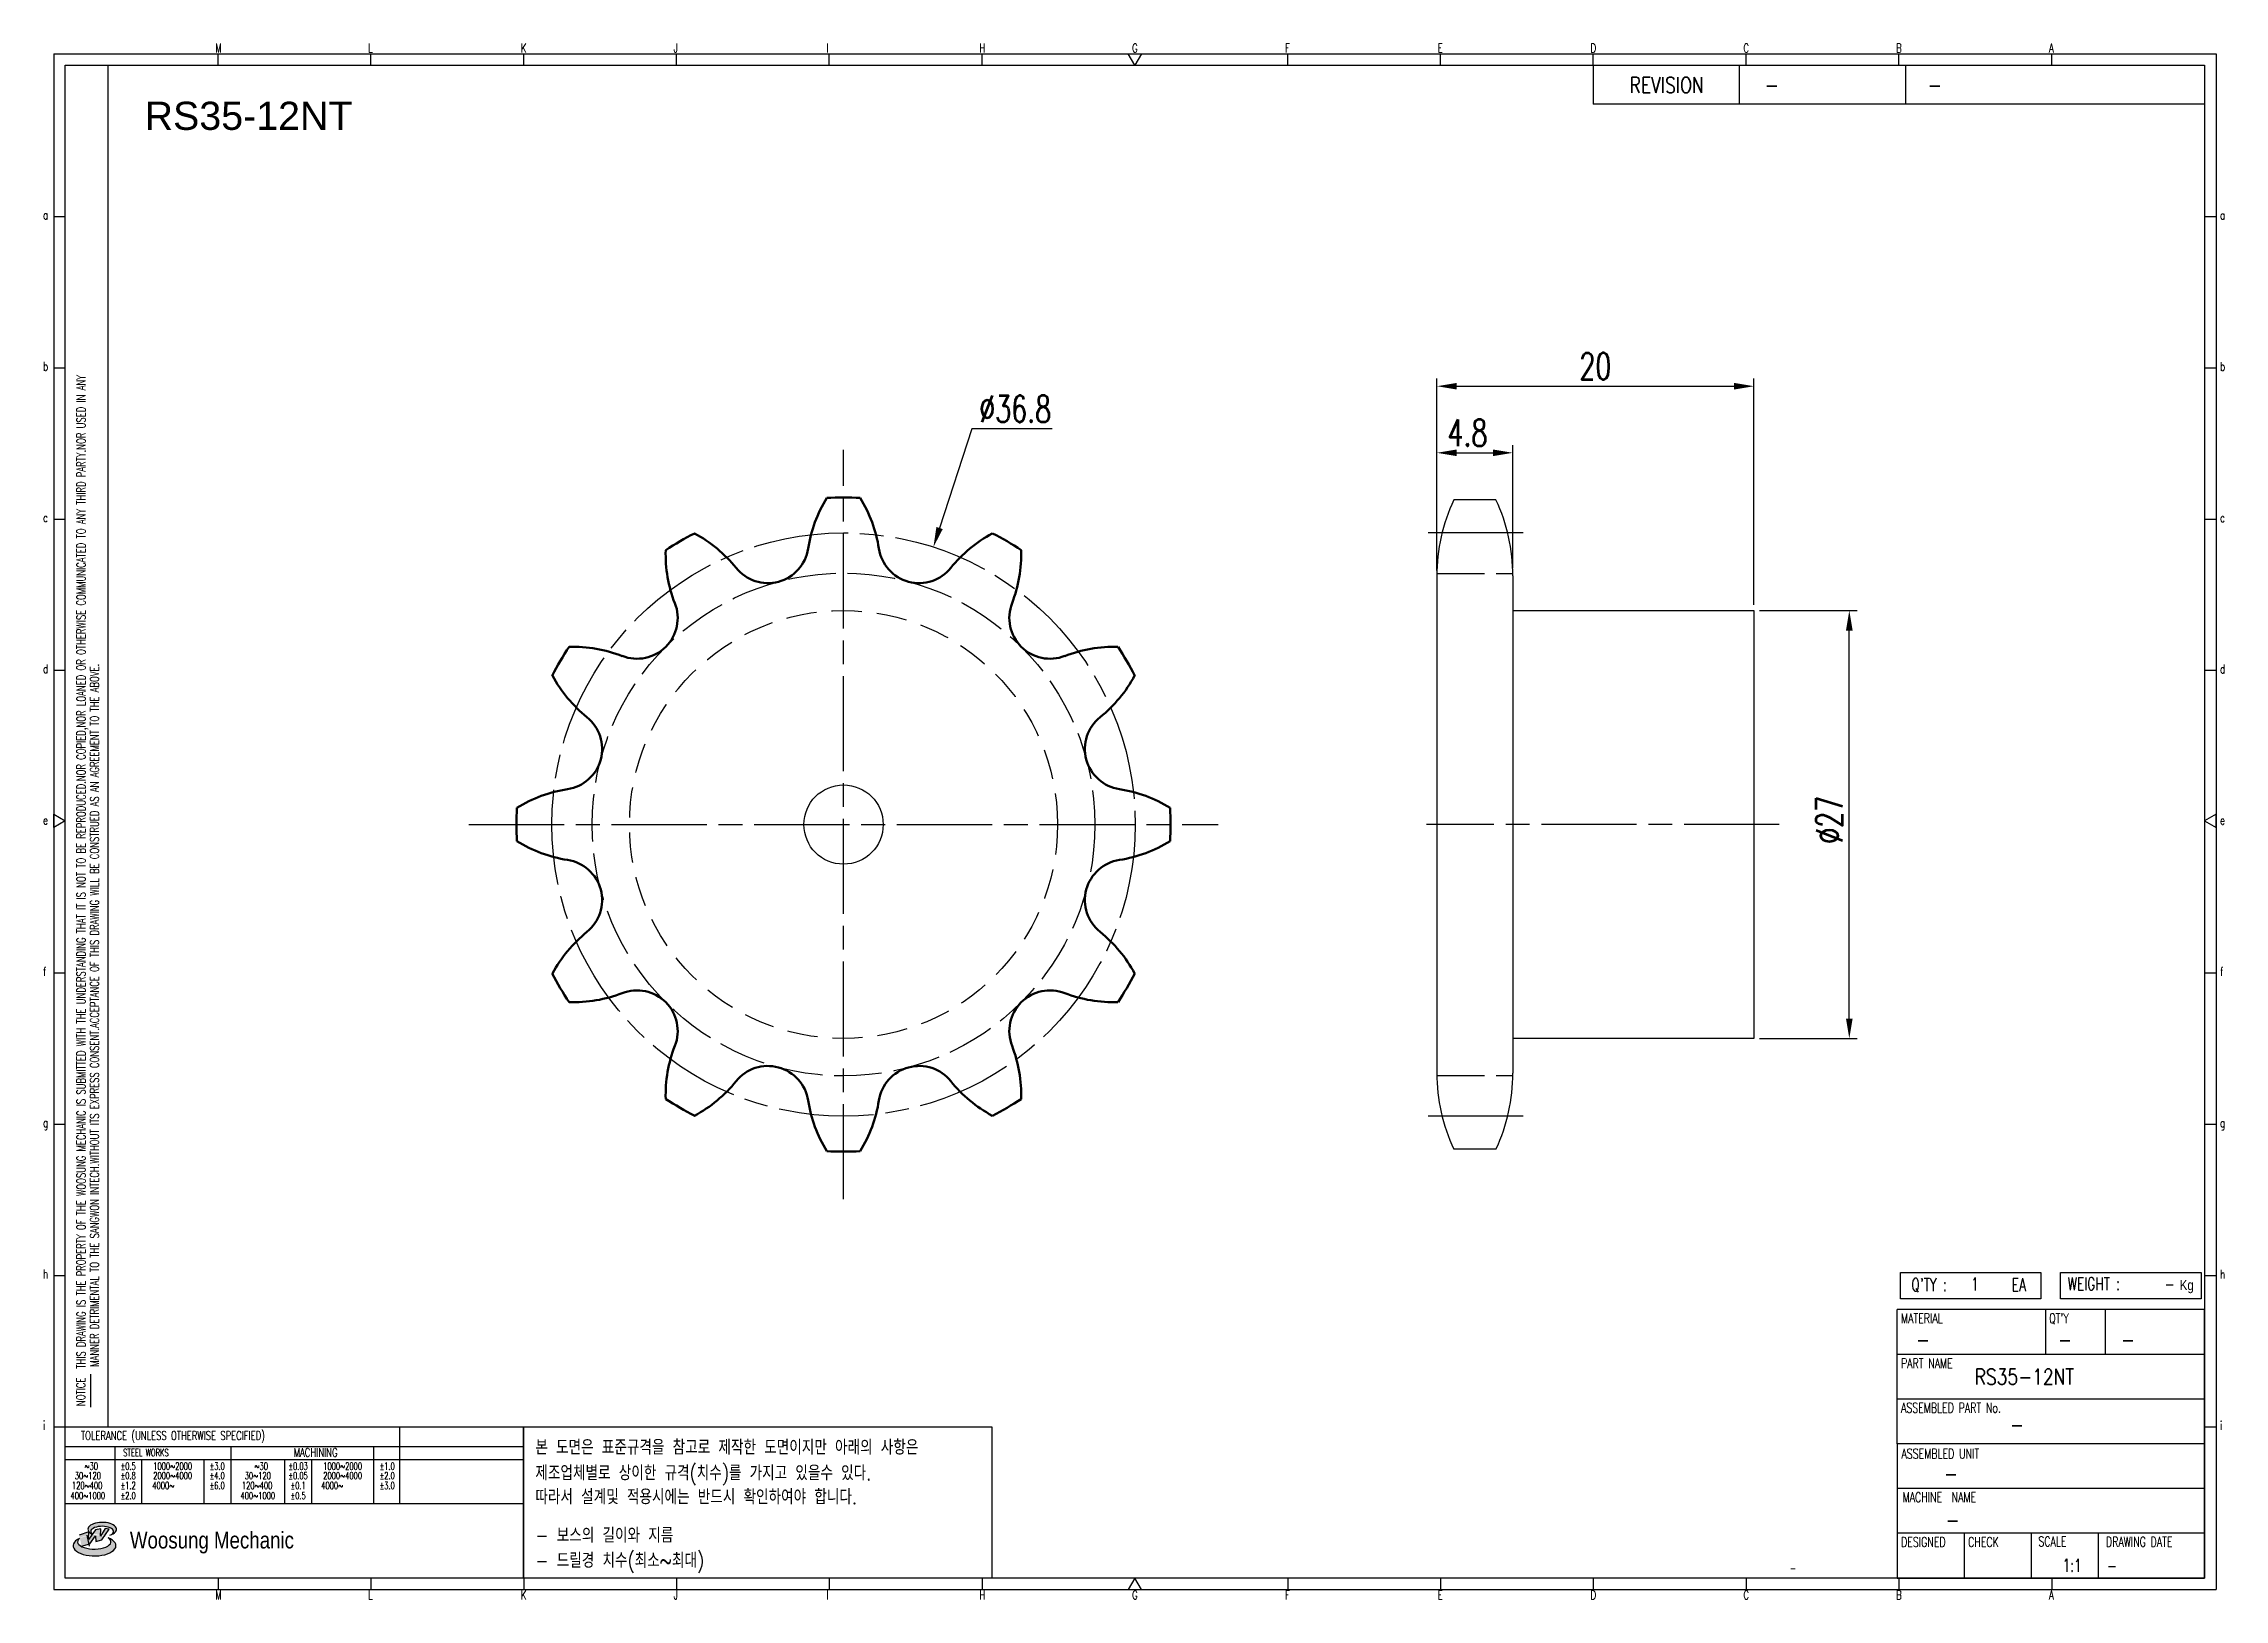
# Model space of a CAD drawing. Header units: millimetres. Extents: x -44811 to -44673, y 1097 to 1195.
import ezdxf
from ezdxf.enums import TextEntityAlignment as Align

# ---------------------------------------------------------------- set-up
doc = ezdxf.new("R2010")
doc.units = ezdxf.units.MM
for name, pattern in [('AM_ISO02W050', [7.5, 6, -1.5]), ('AM_ISO02W050x2', [3.75, 3, -0.75]), ('AM_ISO08W050', [18, 12, -1.5, 3, -1.5]), ('AM_ISO08W050x2', [9, 6, -0.75, 1.5, -0.75]), ('HIDDEN', [9.525, 6.35, -3.175])]:
    doc.linetypes.add(name, pattern=pattern)
for name, color, linetype, lineweight in [('AM_0N', 7, 'Continuous', 50), ('AM_3N', 6, 'AM_ISO02W050', 25), ('AM_7', 4, 'AM_ISO08W050', 25), ('AM_7N', 4, 'AM_ISO08W050', 25)]:
    doc.layers.add(name, color=color, linetype=linetype, lineweight=lineweight)
for name, color, linetype in [('HL', 2, 'HIDDEN'), ('S-DIM', 7, 'Continuous'), ('TITLE', 7, 'Continuous'), ('도면레이아웃', 7, 'Continuous')]:
    doc.layers.add(name, color=color, linetype=linetype)
doc.styles.add('HAN', font='ROMANS.shx', dxfattribs={"width": 0.7, "bigfont": 'whgtxt.shx'})
doc.styles.add('HKD_ST2', font='romans.shx', dxfattribs={"width": 0.7, "height": 4, "bigfont": '@extfont2.shx'})
doc.styles.add('HSG', font='SIMPLEX.shx', dxfattribs={"width": 0.7, "bigfont": 'HSG.shx'})
doc.styles.add('ROMANS', font='romans.shx', dxfattribs={"width": 0.7, "bigfont": 'whgtxt.shx'})
doc.styles.add('SLDTEXTSTYLE4', font='arial.ttf', dxfattribs={"width": 0.8})
doc.styles.get("Standard").update_dxf_attribs({"font": 'arial.ttf'})
doc.dimstyles.new('APP2.5', dxfattribs={"dimscale": 0.7, "dimtxt": 2.4, "dimasz": 1.8, "dimexe": 0.7, "dimexo": 0.5, "dimgap": 0.6, "dimtad": 1, "dimtoh": 1, "dimdec": 1, "dimrnd": 0.01, "dimzin": 9, "dimdsep": 46, "dimtxsty": 'HSG', "dimcen": 0, "dimclrd": 1, "dimclre": 1, "dimclrt": 256, "dimazin": 2, "dimtp": 1, "dimtm": 1, "dimtfac": 0.5, "dimtdec": 1, "dimtofl": 0, "dimtmove": 0, "dimatfit": 3, "dimfxl": 0, "dimtvp": 1, "dimtolj": 2, "dimlwd": -1, "dimlwe": -1, "dimarcsym": 0})

# ---------------------------------------------------------------- blocks, each defined once
blk = doc.blocks.new('SUYWSHJH')
at = {"layer": '도면레이아웃'}
h = blk.add_hatch(color=10, dxfattribs=at)
h.paths.add_polyline_path([(1.544, 35.177), (1.554, 34.966), (1.779, 35.034), (2.054, 35.422), (1.908, 35.446), (1.728, 35.167), (1.741, 35.439), (1.547, 35.405), (1.292, 35.041), (1.295, 35.33), (0.943, 35.208), (1.03, 34.8), (1.336, 34.885)])
edge = h.paths.add_edge_path()
edge.add_ellipse((1.795, 35.421), major_axis=(-0.53, 0), ratio=0.487785, start_angle=122.36065, end_angle=403.39574)
edge.add_line((1.411, 35.244), (1.419, 35.261))
edge.add_ellipse((1.798, 35.344), major_axis=(-0.423, 0), ratio=0.444396, start_angle=131.58977, end_angle=386.19408, ccw=False)
edge = h.paths.add_edge_path()
edge.add_ellipse((1.512, 34.815), major_axis=(-0.793, 0), ratio=0.480113, start_angle=314.67633, end_angle=590.85213)
edge.add_ellipse((1.501, 34.958), major_axis=(-0.62, 0), ratio=0.43311, start_angle=331.7024, end_angle=574.42495, ccw=False)
for p, q in [((0, 90.118), (80.15, 90.118)), ((0, 90.118), (0, 33.191)), ((6.089, 89.693), (6.089, 90.118)), ((11.753, 89.693), (11.753, 90.118)), ((17.418, 89.693), (17.418, 90.118)), ((23.082, 89.693), (23.082, 90.118)), ((28.746, 89.693), (28.746, 90.118)), ((34.411, 89.693), (34.411, 90.118)), ((45.739, 89.693), (45.739, 90.118)), ((51.404, 89.693), (51.404, 90.118)), ((57.068, 89.693), (57.068, 90.118)), ((62.732, 89.693), (62.732, 90.118)), ((68.397, 89.693), (68.397, 90.118)), ((74.061, 89.693), (74.061, 90.118)), ((80.15, 90.118), (80.15, 33.191)), ((0, 84.085), (0.425, 84.085)), ((79.725, 84.085), (80.15, 84.085)), ((0, 78.478), (0.425, 78.478)), ((79.725, 78.478), (80.15, 78.478)), ((0, 72.87), (0.425, 72.87)), ((79.725, 72.87), (80.15, 72.87)), ((0, 67.262), (0.425, 67.262)), ((79.725, 67.262), (80.15, 67.262)), ((0, 56.047), (0.425, 56.047)), ((79.725, 56.047), (80.15, 56.047)), ((0, 50.439), (0.425, 50.439)), ((79.725, 50.439), (80.15, 50.439)), ((0, 44.832), (0.425, 44.832)), ((79.725, 44.832), (80.15, 44.832)), ((1.377, 39.947), (1.377, 41.174)), ((0, 39.224), (0.425, 39.224)), ((79.725, 39.224), (80.15, 39.224)), ((0, 33.191), (80.15, 33.191)), ((6.089, 33.616), (6.089, 33.191)), ((11.753, 33.616), (11.753, 33.191)), ((17.418, 33.616), (17.418, 33.191)), ((23.082, 33.616), (23.082, 33.191)), ((28.746, 33.616), (28.746, 33.191)), ((34.411, 33.616), (34.411, 33.191)), ((45.739, 33.616), (45.739, 33.191)), ((51.404, 33.616), (51.404, 33.191)), ((57.068, 33.616), (57.068, 33.191)), ((62.732, 33.616), (62.732, 33.191)), ((68.397, 33.616), (68.397, 33.191)), ((74.061, 33.616), (74.061, 33.191))]:
    blk.add_line(p, q)
at = {"color": 2}
for p, q in [((2.017, 39.224), (2.017, 89.693)), ((0.425, 39.224), (17.418, 39.224)), ((12.816, 39.224), (12.816, 36.382)), ((17.418, 33.616), (17.418, 39.224)), ((0.425, 38.487), (17.418, 38.487)), ((0.425, 38.012), (17.418, 38.012)), ((2.257, 38.487), (2.257, 36.382)), ((3.257, 38.012), (3.257, 36.382)), ((5.557, 38.012), (5.557, 36.382)), ((6.557, 38.5), (6.557, 36.382)), ((8.557, 38.012), (8.557, 36.382)), ((9.557, 38.026), (9.557, 36.382)), ((11.857, 38.487), (11.857, 36.382)), ((0.425, 36.382), (17.418, 36.382))]:
    blk.add_line(p, q, dxfattribs=at)
at = {"color": 6, "ltscale": 0.5}
for p, q in [((57.068, 89.693), (57.068, 88.246)), ((62.47, 89.693), (62.47, 88.246)), ((68.635, 89.693), (68.635, 88.246)), ((79.725, 88.246), (57.068, 88.246)), ((68.336, 38.59), (68.336, 43.563)), ((79.725, 43.563), (68.336, 43.563)), ((73.827, 43.563), (73.827, 41.905)), ((76.037, 43.563), (76.037, 41.905)), ((79.725, 38.59), (79.725, 43.563)), ((79.725, 41.905), (68.336, 41.905)), ((79.725, 40.248), (68.336, 40.248)), ((68.336, 38.59), (68.336, 33.616)), ((79.725, 38.59), (68.336, 38.59)), ((79.725, 33.616), (79.725, 38.59)), ((79.725, 36.932), (68.336, 36.932)), ((79.725, 35.274), (68.336, 35.274)), ((70.822, 33.616), (70.822, 35.274)), ((73.309, 33.616), (73.309, 35.274)), ((75.796, 33.616), (75.796, 35.274)), ((68.336, 33.616), (79.725, 33.616))]:
    blk.add_line(p, q, dxfattribs=at)
for points in [[(40.075, 89.693), (39.83, 90.118), (40.32, 90.118)], [(0.425, 89.693), (79.725, 89.693), (79.725, 33.616), (0.425, 33.616)], [(0.425, 61.679), (0, 61.433), (0, 61.924)], [(79.725, 61.679), (80.15, 61.433), (80.15, 61.924)], [(40.075, 33.616), (39.83, 33.191), (40.32, 33.191)]]:
    blk.add_lwpolyline(points, close=True)
at = {"layer": 'TITLE', "color": 20}
for p, q in [((68.449, 43.961), (68.449, 44.936)), ((68.449, 44.936), (73.654, 44.936)), ((73.654, 44.936), (73.654, 43.961)), ((74.39, 43.961), (74.39, 44.936)), ((74.39, 44.936), (79.595, 44.936)), ((79.595, 44.936), (79.595, 43.961)), ((73.654, 43.961), (68.449, 43.961)), ((79.595, 43.961), (74.39, 43.961))]:
    blk.add_line(p, q, dxfattribs=at)
at = {"layer": '도면레이아웃'}
for p, q in [((1.295, 35.33), (0.943, 35.208)), ((1.03, 34.8), (1.336, 34.885)), ((1.224, 35.208), (1.311, 34.8)), ((1.224, 35.208), (1.224, 35.208)), ((1.547, 35.405), (1.292, 35.041)), ((1.292, 35.041), (1.295, 35.33)), ((1.336, 34.885), (1.544, 35.177)), ((1.419, 35.261), (1.411, 35.244)), ((1.544, 35.177), (1.554, 34.966)), ((1.741, 35.439), (1.547, 35.405)), ((1.554, 34.966), (1.779, 35.034)), ((1.908, 35.446), (1.728, 35.167)), ((1.728, 35.167), (1.741, 35.439)), ((1.779, 35.034), (2.054, 35.422)), ((2.054, 35.422), (1.908, 35.446))]:
    blk.add_line(p, q, dxfattribs=at)
for centre, major_axis, ratio, start_param, end_param in [((1.795, 35.421), (-0.53, 0), 0.487785, 2.135596, 7.040584), ((1.512, 34.815), (-0.793, 0), 0.480113, 5.492138, 10.312315), ((1.501, 34.958), (-0.62, 0), 0.43311, 5.789299, 10.025607), ((1.798, 35.344), (-0.423, 0), 0.444396, 2.296675, 6.740358)]:
    blk.add_ellipse(centre, major_axis=major_axis, ratio=ratio, start_param=start_param, end_param=end_param, dxfattribs=at)
at = {"color": 4, "style": 'HKD_ST2', "width": 0.7}
for s, p in [('M', (5.988, 90.164)), ('L', (11.652, 90.164)), ('K', (17.316, 90.164)), ('J', (22.981, 90.164)), ('I', (28.645, 90.164)), ('H', (34.309, 90.164)), ('G', (39.974, 90.164)), ('F', (45.638, 90.164)), ('E', (51.302, 90.164)), ('D', (56.967, 90.164)), ('C', (62.631, 90.164)), ('B', (68.295, 90.164)), ('A', (73.96, 90.164)), ('a', (-0.395, 83.976)), ('a', (80.305, 83.97)), ('b', (-0.395, 78.368)), ('b', (80.305, 78.362)), ('c', (-0.395, 72.76)), ('c', (80.305, 72.754)), ('d', (-0.395, 67.153)), ('d', (80.305, 67.147)), ('e', (-0.395, 61.545)), ('e', (80.305, 61.539)), ('f', (-0.395, 55.937)), ('f', (80.305, 55.931)), ('g', (-0.395, 50.33)), ('g', (80.305, 50.324)), ('h', (-0.395, 44.722)), ('h', (80.305, 44.716)), ('i', (-0.395, 39.114)), ('i', (80.305, 39.108)), ('M', (5.988, 32.824)), ('L', (11.652, 32.824)), ('K', (17.316, 32.824)), ('J', (22.981, 32.824)), ('I', (28.645, 32.824)), ('H', (34.309, 32.824)), ('G', (39.974, 32.824)), ('F', (45.638, 32.824)), ('E', (51.302, 32.824)), ('D', (56.967, 32.824)), ('C', (62.631, 32.824)), ('B', (68.295, 32.824)), ('A', (73.96, 32.824))]:
    blk.add_text(s, height=0.326, dxfattribs=at).set_placement(p)
for s, height, style, width, p in [('REVISION', 0.5806, 'HAN', 0.8, (58.415, 88.664)), ('-', 0.581, 'HAN', 0.8, (63.426, 88.664)), ('-', 0.581, 'HAN', 0.8, (69.468, 88.664)), ("Q'TY : ", 0.4746, 'HKD_ST2', 0.7, (68.857, 44.253)), ('1', 0.475, 'HKD_ST2', 0.7, (71.071, 44.275)), ('EA', 0.4746, 'HKD_ST2', 0.7, (72.578, 44.253)), ('WEIGHT : ', 0.4746, 'HKD_ST2', 0.7, (74.65, 44.286)), ('-', 0.581, 'HAN', 0.8, (69.029, 42.157)), ('-', 0.581, 'HAN', 0.8, (74.289, 42.157)), ('-', 0.581, 'HAN', 0.8, (76.623, 42.157)), ('-', 0.581, 'HAN', 0.8, (72.515, 39.013)), ('-', 0.581, 'HAN', 0.8, (70.067, 37.189)), ('-', 0.581, 'HAN', 0.8, (70.126, 35.48)), ('1:1', 0.4746, 'HKD_ST2', 0.7, (74.458, 33.848)), ('-', 0.475, 'HKD_ST2', 0.7, (76.112, 33.837))]:
    blk.add_text(s, height=height, dxfattribs=dict(style=style, width=width)).set_placement(p)
at = {"color": 2, "style": 'HKD_ST2', "width": 0.7}
for s, p in [(' THIS DRAWING IS THE PROPERTY OF THE WOOSUNG MECHANIC IS SUBMITTED WITH THE UNDERSTANDING THAT IT IS NOT TO BE REPRODUCED.NOR COPIED,NOR LOANED OR OTHERWISE COMMUNICATED TO ANY THIRD PARTY.NOR USED IN ANY', (1.173, 41.217)), ('MANNER DETRIMENTAL TO THE SANGWON INTECH.WITHOUT ITS EXPRESS CONSENT.ACCEPTANCE OF THIS DRAWING WILL BE CONSTRUED AS AN AGREEMENT TO THE ABOVE.', (1.672, 41.447))]:
    blk.add_text(s, height=0.326266, rotation=90, dxfattribs=at).set_placement(p)
at = {"style": 'HKD_ST2', "width": 0.7}
blk.add_text('-', height=0.475, dxfattribs=at).set_placement((78.613, 44.286), align=Align.RIGHT)
at = {"color": 4, "style": 'HKD_ST2', "width": 0.7}
for s, height, p in [('MATERIAL', 0.3651, (68.474, 43.425)), ("QT'Y", 0.3651, (73.965, 43.425)), ('PART NAME', 0.3651, (68.474, 41.756)), ('ASSEMBLED PART No.', 0.36511, (68.474, 40.109)), ('ASSEMBLED UNIT', 0.36511, (68.49, 38.408)), ('MACHINE  NAME', 0.36511, (68.532, 36.794)), ('DESIGNED', 0.3651, (68.474, 35.136)), ('CHECK', 0.3651, (70.961, 35.136)), ('SCALE', 0.3651, (73.566, 35.153)), ('DRAWING DATE', 0.36511, (76.071, 35.141))]:
    blk.add_text(s, height=height, dxfattribs=at).set_placement(p, align=Align.TOP_LEFT)
at = {"style": 'HKD_ST2', "width": 0.7}
blk.add_text('NOTICE', height=0.3263, rotation=90, dxfattribs=at).set_placement((1.163, 39.988))
for s, height, style, width, p in [('TOLERANCE (UNLESS OTHERWISE SPECIFIED)', 0.32627, 'HKD_ST2', 0.7, (4.417, 38.896)), ('-', 0.326, 'ROMANS', 0.65, (64.469, 33.975))]:
    blk.add_text(s, height=height, dxfattribs=dict(style=style, width=width)).set_placement(p, align=Align.MIDDLE_CENTER)
at = {"color": 4, "style": 'HKD_ST2', "width": 0.7}
for s, height, p in [('STEEL WORKS', 0.26101, (3.416, 38.268)), ('MACHINING', 0.3263, (9.707, 38.27)), ('%%P0.5', 0.261, (2.757, 37.762)), ('%%P0.8', 0.261, (2.757, 37.411)), ('%%P3.0', 0.261, (6.057, 37.762)), ('%%P4.0', 0.261, (6.057, 37.411)), ('%%P0.03', 0.261, (9.057, 37.762)), ('%%P0.05', 0.261, (9.057, 37.411)), ('%%P1.0', 0.261, (12.357, 37.762)), ('%%P2.0', 0.261, (12.357, 37.411)), ('%%P1.2', 0.261, (2.757, 37.045)), ('%%P2.0', 0.261, (2.757, 36.67)), ('%%P6.0', 0.261, (6.057, 37.045)), ('%%P0.1', 0.261, (9.057, 37.045)), ('%%P0.5', 0.261, (9.057, 36.67)), ('%%P3.0', 0.261, (12.357, 37.045))]:
    blk.add_text(s, height=height, dxfattribs=at).set_placement(p, align=Align.MIDDLE)
for s, height, p in [('30%%126120', 0.261, (1.263, 37.411)), ('%%12630', 0.261, (1.389, 37.762)), ('2000%%1264000', 0.26101, (4.407, 37.411)), ('1000%%1262000', 0.26101, (4.407, 37.762)), ('30%%126120', 0.261, (7.563, 37.411)), ('%%12630', 0.261, (7.689, 37.762)), ('2000%%1264000', 0.26101, (10.707, 37.411)), ('1000%%1262000', 0.26101, (10.707, 37.762)), ('400%%1261000', 0.26101, (1.263, 36.67)), ('120%%126400', 0.26101, (1.237, 37.045)), ('4000%%126', 0.261, (4.061, 37.045)), ('400%%1261000', 0.26101, (7.563, 36.67)), ('120%%126400', 0.26101, (7.537, 37.045)), ('4000%%126', 0.261, (10.321, 37.045))]:
    blk.add_text(s, height=height, dxfattribs=at).set_placement(p, align=Align.MIDDLE_CENTER)
at = {"color": 1, "style": 'SLDTEXTSTYLE4', "width": 0.8}
blk.add_text('Woosung Mechanic', height=0.61957, dxfattribs=at).set_placement((2.822, 34.711))
at = {"layer": 'TITLE', "width": 0.8}
blk.add_text('Kg', height=0.3789, dxfattribs=at).set_placement((78.807, 44.286))
blk = doc.blocks.new('*D41')
at = {"layer": 'Defpoints', "color": 0, "transparency": 16777216}
for p in [(-44702.77, 1159.31), (-44696.75, 1159.31), (-44702.77, 1132.31)]:
    blk.add_point(p, dxfattribs=at)
at = {"layer": 'S-DIM', "color": 1, "transparency": 16777216}
for p, q in [((-44702.42, 1159.31), (-44696.26, 1159.31)), ((-44696.75, 1133.57), (-44696.75, 1158.05)), ((-44702.42, 1132.31), (-44696.26, 1132.31))]:
    blk.add_line(p, q, dxfattribs=at)
for points in [[(-44696.96, 1158.05), (-44696.54, 1158.05), (-44696.75, 1159.31)], [(-44696.96, 1133.57), (-44696.54, 1133.57), (-44696.75, 1132.31)]]:
    blk.add_solid(points, dxfattribs=at)
at = {"layer": 'S-DIM', "transparency": 16777216, "insert": (-44698.01, 1146.11), "char_height": 1.68, "attachment_point": 5, "rotation": 90, "style": 'HSG'}
blk.add_mtext('\\A2;%%c27', dxfattribs=at)
blk = doc.blocks.new('*D42')
at = {"layer": 'Defpoints', "color": 0, "transparency": 16777216}
for p in [(-44717.97, 1169.26), (-44722.77, 1161.49), (-44717.97, 1161.65)]:
    blk.add_point(p, dxfattribs=at)
at = {"layer": 'S-DIM', "color": 1, "transparency": 16777216}
for p, q in [((-44722.77, 1161.84), (-44722.77, 1169.75)), ((-44717.97, 1162), (-44717.97, 1169.75)), ((-44721.51, 1169.26), (-44719.23, 1169.26))]:
    blk.add_line(p, q, dxfattribs=at)
for points in [[(-44721.51, 1169.47), (-44721.51, 1169.05), (-44722.77, 1169.26)], [(-44719.23, 1169.47), (-44719.23, 1169.05), (-44717.97, 1169.26)]]:
    blk.add_solid(points, dxfattribs=at)
at = {"layer": 'S-DIM', "transparency": 16777216, "insert": (-44720.84, 1170.52), "char_height": 1.68, "attachment_point": 5, "style": 'HSG'}
blk.add_mtext('\\A2;4.8', dxfattribs=at)
blk = doc.blocks.new('*D43')
at = {"layer": 'Defpoints', "color": 0, "transparency": 16777216}
for p in [(-44702.77, 1173.46), (-44722.77, 1161.49), (-44702.77, 1159.31)]:
    blk.add_point(p, dxfattribs=at)
at = {"layer": 'S-DIM', "color": 1, "transparency": 16777216}
for p, q in [((-44722.77, 1161.84), (-44722.77, 1173.95)), ((-44702.77, 1159.66), (-44702.77, 1173.95)), ((-44721.51, 1173.46), (-44704.03, 1173.46))]:
    blk.add_line(p, q, dxfattribs=at)
for points in [[(-44721.51, 1173.67), (-44721.51, 1173.25), (-44722.77, 1173.46)], [(-44704.03, 1173.67), (-44704.03, 1173.25), (-44702.77, 1173.46)]]:
    blk.add_solid(points, dxfattribs=at)
at = {"layer": 'S-DIM', "transparency": 16777216, "insert": (-44712.77, 1174.72), "char_height": 1.68, "attachment_point": 5, "style": 'HSG'}
blk.add_mtext('\\A2;20', dxfattribs=at)
blk = doc.blocks.new('*D44')
at = {"layer": 'Defpoints', "color": 0, "transparency": 16777216}
for p in [(-44754.53, 1163.31), (-44765.88, 1128.31)]:
    blk.add_point(p, dxfattribs=at)
at = {"layer": 'S-DIM', "color": 1, "transparency": 16777216}
for p, q in [((-44752.11, 1170.77), (-44754.14, 1164.51)), ((-44747.04, 1170.77), (-44752.11, 1170.77))]:
    blk.add_line(p, q, dxfattribs=at)
blk.add_solid([(-44754.34, 1164.58), (-44753.94, 1164.45), (-44754.53, 1163.31)], dxfattribs=at)
at = {"layer": 'S-DIM', "transparency": 16777216, "insert": (-44749.37, 1172.03), "char_height": 1.68, "attachment_point": 5, "style": 'HSG'}
blk.add_mtext('\\A2;∅36.8', dxfattribs=at)

msp = doc.modelspace()

# ---------------------------------------------------------------- linework, layer by layer
for p, q in [((-44719.04, 1166.29), (-44721.7, 1166.29)), ((-44722.77, 1161.49), (-44722.77, 1130.13)), ((-44717.97, 1161.49), (-44717.97, 1130.13)), ((-44719.04, 1125.33), (-44721.7, 1125.33))]:
    msp.add_line(p, q)
msp.add_lwpolyline([(-44717.97, 1159.31), (-44702.77, 1159.31), (-44702.77, 1132.31), (-44717.97, 1132.31)])
at = {"color": 4}
msp.add_lwpolyline([(-44780.38, 1107.82), (-44750.84, 1107.82), (-44750.84, 1098.28), (-44780.38, 1098.28)], close=True, dxfattribs=at)
msp.add_circle((-44760.2, 1145.81), 2.5)
for centre, start, end in [((-44711.47, 1161.49), 154.8633, 180), ((-44729.27, 1161.49), 0, 25.1367), ((-44711.47, 1130.13), 180, 205.1367), ((-44729.27, 1130.13), 334.8633, 0)]:
    msp.add_arc(centre, 11.3, start, end)
at = {"layer": 'AM_0N'}
for centre, radius, start, end in [((-44754, 1161.92), 8.53, 148.221, 171.25), ((-44760.2, 1145.81), 20.63, 87.0732, 92.9268), ((-44766.4, 1161.92), 8.53, 8.75, 31.779), ((-44760.2, 1145.81), 20.63, 117.0732, 122.9268), ((-44773.63, 1156.66), 8.53, 38.75, 61.779), ((-44746.78, 1156.66), 8.53, 118.221, 141.25), ((-44760.2, 1145.81), 20.63, 57.0732, 62.9268), ((-44762.89, 1162.86), 8.53, 178.221, 201.25), ((-44764.97, 1163.61), 2.57, 218.75, 351.25), ((-44755.43, 1163.61), 2.57, 188.75, 321.25), ((-44757.52, 1162.86), 8.53, 338.75, 1.779), ((-44773.23, 1158.84), 2.57, 248.75, 21.25), ((-44747.17, 1158.84), 2.57, 158.75, 291.25), ((-44760.2, 1145.81), 20.63, 147.0732, 152.9268), ((-44777.25, 1148.49), 8.53, 68.75, 91.779), ((-44743.15, 1148.49), 8.53, 88.221, 111.25), ((-44760.2, 1145.81), 20.63, 27.0732, 32.9268), ((-44771.05, 1159.24), 8.53, 208.221, 231.25), ((-44749.35, 1159.24), 8.53, 308.75, 331.779), ((-44778, 1150.58), 2.57, 278.75, 51.25), ((-44742.4, 1150.58), 2.57, 128.75, 261.25), ((-44776.31, 1139.61), 8.53, 98.75, 121.779), ((-44744.09, 1139.61), 8.53, 58.221, 81.25), ((-44760.2, 1145.81), 20.63, 177.0732, 182.9268), ((-44760.2, 1145.81), 20.63, 357.0732, 2.9268), ((-44776.31, 1152.01), 8.53, 238.221, 261.25), ((-44744.09, 1152.01), 8.53, 278.75, 301.779), ((-44778, 1141.04), 2.57, 308.75, 81.25), ((-44742.4, 1141.04), 2.57, 98.75, 231.25), ((-44771.05, 1132.38), 8.53, 128.75, 151.779), ((-44749.35, 1132.38), 8.53, 28.221, 51.25), ((-44760.2, 1145.81), 20.63, 207.0732, 212.9268), ((-44760.2, 1145.81), 20.63, 327.0732, 332.9268), ((-44777.25, 1143.13), 8.53, 268.221, 291.25), ((-44773.23, 1132.78), 2.57, 338.75, 111.25), ((-44747.17, 1132.78), 2.57, 68.75, 201.25), ((-44743.15, 1143.13), 8.53, 248.75, 271.779), ((-44762.89, 1128.76), 8.53, 158.75, 181.779), ((-44757.52, 1128.76), 8.53, 358.221, 21.25), ((-44773.63, 1134.96), 8.53, 298.221, 321.25), ((-44764.97, 1128.01), 2.57, 8.75, 141.25), ((-44755.43, 1128.01), 2.57, 38.75, 171.25), ((-44746.78, 1134.96), 8.53, 218.75, 241.779), ((-44760.2, 1145.81), 20.63, 237.0732, 242.9268), ((-44754, 1129.7), 8.53, 188.75, 211.779), ((-44766.4, 1129.7), 8.53, 328.221, 351.25), ((-44760.2, 1145.81), 20.63, 297.0732, 302.9268), ((-44760.2, 1145.81), 20.63, 267.0732, 272.9268)]:
    msp.add_arc(centre, radius, start, end, dxfattribs=at)
at = {"layer": 'AM_3N', "linetype": 'AM_ISO02W050x2'}
for p, q in [((-44722.77, 1161.65), (-44717.97, 1161.65)), ((-44722.77, 1129.97), (-44717.97, 1129.97))]:
    msp.add_line(p, q, dxfattribs=at)
msp.add_circle((-44760.2, 1145.81), 15.86, dxfattribs=at)
at = {"layer": 'AM_7', "linetype": 'AM_ISO08W050x2'}
for p, q in [((-44717.32, 1164.21), (-44723.43, 1164.21)), ((-44701.17, 1145.81), (-44723.43, 1145.81)), ((-44717.32, 1127.41), (-44723.43, 1127.41))]:
    msp.add_line(p, q, dxfattribs=at)
msp.add_circle((-44760.2, 1145.81), 18.4, dxfattribs=at)
at = {"layer": 'AM_7N', "linetype": 'AM_ISO08W050x2'}
for p, q in [((-44760.2, 1122.18), (-44760.2, 1169.44)), ((-44783.83, 1145.81), (-44736.57, 1145.81))]:
    msp.add_line(p, q, dxfattribs=at)
at = {"layer": 'HL', "ltscale": 0.3}
msp.add_circle((-44760.2, 1145.81), 13.5, dxfattribs=at)

# ---------------------------------------------------------------- block references
at = {"xscale": 1.701850295553408, "yscale": 1.701850295553408, "zscale": 1.701850295553408}
msp.add_blockref('SUYWSHJH', (-44810.02, 1041.07), dxfattribs=at)

# ---------------------------------------------------------------- texts
at = {"color": 2}
msp.add_text('RS35-12NT', height=1.778, dxfattribs=at).set_placement((-44804.29, 1189.63))
at = {"style": 'HAN', "width": 0.8}
msp.add_text('RS35-12NT', height=0.988, dxfattribs=at).set_placement((-44688.84, 1110.48))
at = {"color": 4, "style": 'HAN', "width": 0.8}
for s, p in [('본 도면은 표준규격을 참고로 제작한 도면이지만 아래의 사항은', (-44779.64, 1106.06)), ('제조업체별로 상이한 규격(치수)를 가지고 있을수 있다.', (-44779.64, 1104.44)), ('따라서 설계및 적용시에는 반드시 확인하여야 합니다.', (-44779.64, 1102.93)), ('- 보스의 길이와 지름', (-44779.64, 1100.51)), ('- 드릴경 치수(최소~최대)', (-44779.64, 1098.92))]:
    msp.add_text(s, height=0.9349, dxfattribs=at).set_placement(p)

# ---------------------------------------------------------------- dimensions: what is measured, and where the dimension line sits
at = {"layer": 'S-DIM'}
dim = msp.add_linear_dim(base=(-44702.77, 1173.46), p1=(-44722.77, 1161.49), p2=(-44702.77, 1159.31), dimstyle='APP2.5', dxfattribs=at)
dim.commit()
dim.dimension.update_dxf_attribs({"geometry": '*D43', "text_midpoint": (-44712.77, 1174.72)})
dim = msp.add_diameter_dim_2p(p1=(-44765.88, 1128.31), p2=(-44754.53, 1163.31), dimstyle='APP2.5', dxfattribs=at)
dim.commit()
dim.dimension.update_dxf_attribs({"geometry": '*D44', "text_midpoint": (-44749.37, 1170.77), "dimtype": 163})
dim = msp.add_linear_dim(base=(-44717.97, 1169.26), p1=(-44722.77, 1161.49), p2=(-44717.97, 1161.65), dimstyle='APP2.5', dxfattribs=at)
dim.commit()
dim.dimension.update_dxf_attribs({"geometry": '*D42', "text_midpoint": (-44720.84, 1169.26), "dimtype": 160})
dim = msp.add_linear_dim(base=(-44696.75, 1159.31), p1=(-44702.77, 1132.31), p2=(-44702.77, 1159.31), angle=90, text='%%c<>', dimstyle='APP2.5', dxfattribs=at)
dim.commit()
dim.dimension.update_dxf_attribs({"geometry": '*D41', "text_midpoint": (-44696.75, 1146.11), "dimtype": 160})

doc.saveas('drawing.dxf')
